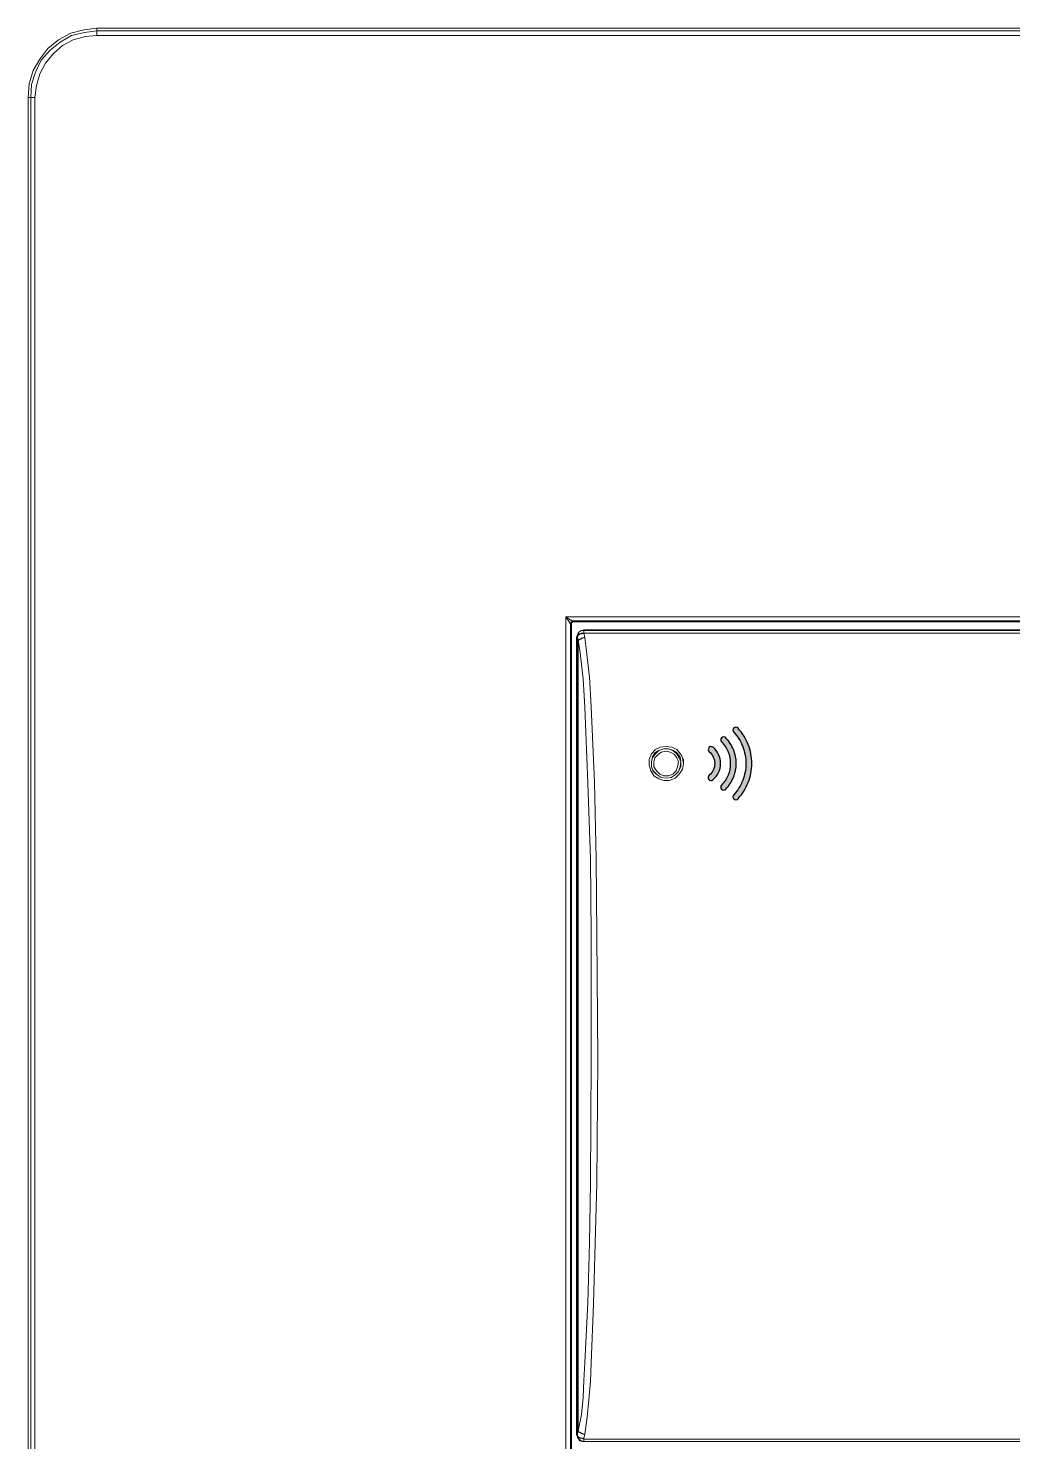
# Model space of a CAD drawing. Header units: centimetres. Extents: x -13.9 to -5.4, y -6.1 to 6.1.
# Drawn here: x -13.88 to -9.62, y 0 to 6.12 of the extents above; entities that cross this region are included whole.
import ezdxf

# ---------------------------------------------------------------- set-up
doc = ezdxf.new("R2010")
doc.units = ezdxf.units.CM
doc.header["$MEASUREMENT"] = 0
doc.layers.add('Camada 1', color=7, linetype='Continuous')

msp = doc.modelspace()

# ---------------------------------------------------------------- hatches: boundary and pattern name
at = {"layer": 'Camada 1', "true_color": 0x5b5b5b}
h = msp.add_hatch(color=251, dxfattribs=at)
edge = h.paths.add_edge_path()
edge.add_spline(control_points=[(-10.80643, 2.78439), (-10.81114, 2.77924), (-10.81914, 2.77888), (-10.82429, 2.78359), (-10.82944, 2.7883), (-10.8298, 2.7963), (-10.82509, 2.80145), (-10.80814, 2.81996), (-10.79494, 2.84135), (-10.78599, 2.86439), (-10.77706, 2.88735), (-10.77236, 2.91206), (-10.77236, 2.93725), (-10.77236, 2.96244), (-10.77706, 2.98715), (-10.78599, 3.01011), (-10.79494, 3.03315), (-10.80814, 3.05454), (-10.82509, 3.07305), (-10.8298, 3.0782), (-10.82944, 3.0862), (-10.82429, 3.09091), (-10.81914, 3.09562), (-10.81114, 3.09526), (-10.80643, 3.09011), (-10.78732, 3.06924), (-10.77243, 3.04514), (-10.76237, 3.01923), (-10.75227, 2.99327), (-10.74696, 2.96547), (-10.74696, 2.93725), (-10.74696, 2.90903), (-10.75227, 2.88123), (-10.76237, 2.85527), (-10.77243, 2.82936), (-10.78732, 2.80526), (-10.80643, 2.78439)], knot_values=[0, 0, 0, 0, 0.0833333, 0.0833333, 0.0833333, 0.1666667, 0.1666667, 0.1666667, 0.25, 0.25, 0.25, 0.3333333, 0.3333333, 0.3333333, 0.4166667, 0.4166667, 0.4166667, 0.5, 0.5, 0.5, 0.5833333, 0.5833333, 0.5833333, 0.6666667, 0.6666667, 0.6666667, 0.75, 0.75, 0.75, 0.8333333, 0.8333333, 0.8333333, 0.9166667, 0.9166667, 0.9166667, 1, 1, 1, 1], degree=3, periodic=1)
h = msp.add_hatch(color=251, dxfattribs=at)
edge = h.paths.add_edge_path()
edge.add_spline(control_points=[(-10.9153, 2.86641), (-10.92072, 2.86197), (-10.92872, 2.86277), (-10.93316, 2.86819), (-10.9376, 2.87361), (-10.9368, 2.88161), (-10.93138, 2.88605), (-10.9237, 2.89234), (-10.91763, 2.90019), (-10.91351, 2.9089), (-10.90939, 2.91762), (-10.90717, 2.92729), (-10.90717, 2.93725), (-10.90717, 2.94703), (-10.90934, 2.95658), (-10.91337, 2.96523), (-10.91741, 2.9739), (-10.92332, 2.9817), (-10.93078, 2.98797), (-10.93614, 2.99246), (-10.93685, 3.00047), (-10.93236, 3.00583), (-10.92787, 3.01119), (-10.91986, 3.0119), (-10.9145, 3.00741), (-10.90411, 2.99869), (-10.89592, 2.9879), (-10.89035, 2.97595), (-10.88477, 2.96398), (-10.88177, 2.95078), (-10.88177, 2.93725), (-10.88177, 2.92357), (-10.88486, 2.91021), (-10.89059, 2.89808), (-10.89632, 2.88596), (-10.90472, 2.87508), (-10.9153, 2.86641)], knot_values=[0, 0, 0, 0, 0.0833333, 0.0833333, 0.0833333, 0.1666667, 0.1666667, 0.1666667, 0.25, 0.25, 0.25, 0.3333333, 0.3333333, 0.3333333, 0.4166667, 0.4166667, 0.4166667, 0.5, 0.5, 0.5, 0.5833333, 0.5833333, 0.5833333, 0.6666667, 0.6666667, 0.6666667, 0.75, 0.75, 0.75, 0.8333333, 0.8333333, 0.8333333, 0.9166667, 0.9166667, 0.9166667, 1, 1, 1, 1], degree=3, periodic=1)
h = msp.add_hatch(color=251, dxfattribs=at)
edge = h.paths.add_edge_path()
edge.add_spline(control_points=[(-10.85971, 2.8261), (-10.86458, 2.82109), (-10.87261, 2.82098), (-10.87762, 2.82585), (-10.88263, 2.83072), (-10.88274, 2.83875), (-10.87787, 2.84376), (-10.86567, 2.85623), (-10.85613, 2.87089), (-10.84966, 2.88676), (-10.84319, 2.90263), (-10.83977, 2.91977), (-10.83977, 2.93725), (-10.83977, 2.95473), (-10.84319, 2.97187), (-10.84966, 2.98774), (-10.85613, 3.00361), (-10.86567, 3.01827), (-10.87787, 3.03074), (-10.88274, 3.03575), (-10.88263, 3.04378), (-10.87762, 3.04865), (-10.87261, 3.05352), (-10.86458, 3.05341), (-10.85971, 3.0484), (-10.84519, 3.03355), (-10.83383, 3.01613), (-10.82614, 2.99726), (-10.81844, 2.97838), (-10.81437, 2.958), (-10.81437, 2.93725), (-10.81437, 2.9165), (-10.81844, 2.89612), (-10.82614, 2.87724), (-10.83383, 2.85837), (-10.84518, 2.84096), (-10.85971, 2.8261)], knot_values=[0, 0, 0, 0, 0.0833333, 0.0833333, 0.0833333, 0.1666667, 0.1666667, 0.1666667, 0.25, 0.25, 0.25, 0.3333333, 0.3333333, 0.3333333, 0.4166667, 0.4166667, 0.4166667, 0.5, 0.5, 0.5, 0.5833333, 0.5833333, 0.5833333, 0.6666667, 0.6666667, 0.6666667, 0.75, 0.75, 0.75, 0.8333333, 0.8333333, 0.8333333, 0.9166667, 0.9166667, 0.9166667, 1, 1, 1, 1], degree=3, periodic=1)

# ---------------------------------------------------------------- linework, layer by layer
at = {"layer": 'Camada 1', "color": 251, "lineweight": 9}
for points, knots in [([(-13.58099, 6.1199), (-13.58099, 6.1199), (-13.63745, 6.11284), (-13.63745, 6.11284), (-13.63745, 6.11284), (-13.69393, 6.09873), (-13.69393, 6.09873), (-13.69393, 6.09873), (-13.74687, 6.07049), (-13.74687, 6.07049), (-13.74687, 6.07049), (-13.79274, 6.03167), (-13.79274, 6.03167), (-13.79274, 6.03167), (-13.82803, 5.9858), (-13.82803, 5.9858), (-13.82803, 5.9858), (-13.85627, 5.93639), (-13.85627, 5.93639), (-13.85627, 5.93639), (-13.87392, 5.87992), (-13.87392, 5.87992), (-13.87392, 5.87992), (-13.87744, 5.81992), (-13.87744, 5.81992)], [0, 0, 0, 0, 0.125, 0.125, 0.125, 0.25, 0.25, 0.25, 0.375, 0.375, 0.375, 0.5, 0.5, 0.5, 0.625, 0.625, 0.625, 0.75, 0.75, 0.75, 0.875, 0.875, 0.875, 1, 1, 1, 1]), ([(-13.86685, 5.81992), (-13.86685, 5.81992), (-13.86332, 5.87639), (-13.86332, 5.87639), (-13.86332, 5.87639), (-13.84567, 5.92932), (-13.84567, 5.92932), (-13.84567, 5.92932), (-13.82097, 5.98226), (-13.82097, 5.98226), (-13.82097, 5.98226), (-13.78215, 6.02461), (-13.78215, 6.02461), (-13.78215, 6.02461), (-13.7398, 6.0599), (-13.7398, 6.0599), (-13.7398, 6.0599), (-13.69039, 6.08813), (-13.69039, 6.08813), (-13.69039, 6.08813), (-13.63393, 6.10225), (-13.63393, 6.10225), (-13.63393, 6.10225), (-13.58099, 6.10931), (-13.58099, 6.10931)], [0, 0, 0, 0, 0.125, 0.125, 0.125, 0.25, 0.25, 0.25, 0.375, 0.375, 0.375, 0.5, 0.5, 0.5, 0.625, 0.625, 0.625, 0.75, 0.75, 0.75, 0.875, 0.875, 0.875, 1, 1, 1, 1]), ([(-13.58099, 6.08813), (-13.58099, 6.08813), (-13.6304, 6.08461), (-13.6304, 6.08461), (-13.6304, 6.08461), (-13.68334, 6.07049), (-13.68334, 6.07049), (-13.68334, 6.07049), (-13.72922, 6.04579), (-13.72922, 6.04579), (-13.72922, 6.04579), (-13.76803, 6.0105), (-13.76803, 6.0105), (-13.76803, 6.0105), (-13.80333, 5.96815), (-13.80333, 5.96815), (-13.80333, 5.96815), (-13.82803, 5.92227), (-13.82803, 5.92227), (-13.82803, 5.92227), (-13.84215, 5.87286), (-13.84215, 5.87286), (-13.84215, 5.87286), (-13.84921, 5.81992), (-13.84921, 5.81992)], [0, 0, 0, 0, 0.125, 0.125, 0.125, 0.25, 0.25, 0.25, 0.375, 0.375, 0.375, 0.5, 0.5, 0.5, 0.625, 0.625, 0.625, 0.75, 0.75, 0.75, 0.875, 0.875, 0.875, 1, 1, 1, 1]), ([(-13.58099, 6.08813), (-13.58099, 6.08813), (-13.58099, 6.09167), (-13.58099, 6.09167), (-13.58099, 6.09167), (-13.58099, 6.0952), (-13.58099, 6.0952), (-13.58099, 6.0952), (-13.58099, 6.09873), (-13.58099, 6.09873), (-13.58099, 6.09873), (-13.58099, 6.10225), (-13.58099, 6.10225), (-13.58099, 6.10225), (-13.58099, 6.10578), (-13.58099, 6.10578), (-13.58099, 6.10578), (-13.58099, 6.10931), (-13.58099, 6.10931)], [0, 0, 0, 0, 0.1666667, 0.1666667, 0.1666667, 0.3333333, 0.3333333, 0.3333333, 0.5, 0.5, 0.5, 0.6666667, 0.6666667, 0.6666667, 0.8333333, 0.8333333, 0.8333333, 1, 1, 1, 1]), ([(-13.84921, 5.81992), (-13.84921, 5.81992), (-13.85274, 5.81992), (-13.85274, 5.81992), (-13.85274, 5.81992), (-13.85627, 5.81992), (-13.85627, 5.81992), (-13.85627, 5.81992), (-13.85979, 5.81992), (-13.85979, 5.81992), (-13.85979, 5.81992), (-13.86332, 5.81992), (-13.86332, 5.81992), (-13.86332, 5.81992), (-13.86685, 5.81992), (-13.86685, 5.81992)], [0, 0, 0, 0, 0.2, 0.2, 0.2, 0.4, 0.4, 0.4, 0.6, 0.6, 0.6, 0.8, 0.8, 0.8, 1, 1, 1, 1]), ([(-11.53057, 3.54364), (-11.53057, 3.54364), (-11.53057, 3.54364), (-11.53057, 3.54364), (-11.53057, 3.54364), (-11.5341, 3.54364), (-11.5341, 3.54364), (-11.5341, 3.54364), (-11.5341, 3.54716), (-11.5341, 3.54716), (-11.5341, 3.54716), (-11.53763, 3.55069), (-11.53763, 3.55069), (-11.53763, 3.55069), (-11.54115, 3.55775), (-11.54115, 3.55775), (-11.54115, 3.55775), (-11.54468, 3.56128), (-11.54468, 3.56128), (-11.54468, 3.56128), (-11.54821, 3.56834), (-11.54821, 3.56834), (-11.54821, 3.56834), (-11.55174, 3.57187), (-11.55174, 3.57187)], [0, 0, 0, 0, 0.125, 0.125, 0.125, 0.25, 0.25, 0.25, 0.375, 0.375, 0.375, 0.5, 0.5, 0.5, 0.625, 0.625, 0.625, 0.75, 0.75, 0.75, 0.875, 0.875, 0.875, 1, 1, 1, 1]), ([(-11.55174, 3.57187), (-11.55174, 3.57187), (-11.54468, 3.56834), (-11.54468, 3.56834), (-11.54468, 3.56834), (-11.54115, 3.56481), (-11.54115, 3.56481), (-11.54115, 3.56481), (-11.5341, 3.56128), (-11.5341, 3.56128), (-11.5341, 3.56128), (-11.53057, 3.55775), (-11.53057, 3.55775), (-11.53057, 3.55775), (-11.52703, 3.55775), (-11.52703, 3.55775), (-11.52703, 3.55775), (-11.52351, 3.55422), (-11.52351, 3.55422), (-11.52351, 3.55422), (-11.51998, 3.55422), (-11.51998, 3.55422)], [0, 0, 0, 0, 0.1428571, 0.1428571, 0.1428571, 0.2857143, 0.2857143, 0.2857143, 0.4285714, 0.4285714, 0.4285714, 0.5714286, 0.5714286, 0.5714286, 0.7142857, 0.7142857, 0.7142857, 0.8571429, 0.8571429, 0.8571429, 1, 1, 1, 1]), ([(-11.51998, 3.55422), (-11.51998, 3.55422), (-11.52351, 3.55069), (-11.52351, 3.55069), (-11.52351, 3.55069), (-11.52703, 3.55069), (-11.52703, 3.55069), (-11.52703, 3.55069), (-11.53057, 3.54716), (-11.53057, 3.54716), (-11.53057, 3.54716), (-11.53057, 3.54364), (-11.53057, 3.54364)], [0, 0, 0, 0, 0.25, 0.25, 0.25, 0.5, 0.5, 0.5, 0.75, 0.75, 0.75, 1, 1, 1, 1]), ([(-11.51998, 3.55069), (-11.51998, 3.55069), (-11.51998, 3.55069), (-11.51998, 3.55069), (-11.51998, 3.55069), (-11.52351, 3.54716), (-11.52351, 3.54716), (-11.52351, 3.54716), (-11.52703, 3.54716), (-11.52703, 3.54716), (-11.52703, 3.54716), (-11.52703, 3.54364), (-11.52703, 3.54364), (-11.52703, 3.54364), (-11.52703, 3.54011), (-11.52703, 3.54011)], [0, 0, 0, 0, 0.2, 0.2, 0.2, 0.4, 0.4, 0.4, 0.6, 0.6, 0.6, 0.8, 0.8, 0.8, 1, 1, 1, 1]), ([(-11.47338, 3.5158), (-11.47338, 3.5158), (-11.48043, 3.51227), (-11.48043, 3.51227), (-11.48043, 3.51227), (-11.48396, 3.51227), (-11.48396, 3.51227), (-11.48396, 3.51227), (-11.49102, 3.50875), (-11.49102, 3.50875), (-11.49102, 3.50875), (-11.49455, 3.50522), (-11.49455, 3.50522), (-11.49455, 3.50522), (-11.49807, 3.50169), (-11.49807, 3.50169), (-11.49807, 3.50169), (-11.5016, 3.49464), (-11.5016, 3.49464), (-11.5016, 3.49464), (-11.5016, 3.49111), (-11.5016, 3.49111), (-11.5016, 3.49111), (-11.50513, 3.48405), (-11.50513, 3.48405)], [0, 0, 0, 0, 0.125, 0.125, 0.125, 0.25, 0.25, 0.25, 0.375, 0.375, 0.375, 0.5, 0.5, 0.5, 0.625, 0.625, 0.625, 0.75, 0.75, 0.75, 0.875, 0.875, 0.875, 1, 1, 1, 1]), ([(-11.47338, 3.51227), (-11.47338, 3.51227), (-11.48043, 3.51227), (-11.48043, 3.51227), (-11.48043, 3.51227), (-11.48396, 3.51227), (-11.48396, 3.51227), (-11.48396, 3.51227), (-11.49102, 3.50875), (-11.49102, 3.50875), (-11.49102, 3.50875), (-11.49455, 3.50522), (-11.49455, 3.50522), (-11.49455, 3.50522), (-11.49807, 3.50169), (-11.49807, 3.50169), (-11.49807, 3.50169), (-11.5016, 3.49464), (-11.5016, 3.49464), (-11.5016, 3.49464), (-11.5016, 3.48758), (-11.5016, 3.48758), (-11.5016, 3.48758), (-11.5016, 3.48405), (-11.5016, 3.48405)], [0, 0, 0, 0, 0.125, 0.125, 0.125, 0.25, 0.25, 0.25, 0.375, 0.375, 0.375, 0.5, 0.5, 0.5, 0.625, 0.625, 0.625, 0.75, 0.75, 0.75, 0.875, 0.875, 0.875, 1, 1, 1, 1]), ([(-11.47338, 3.50169), (-11.47338, 3.50169), (-11.48043, 3.49816), (-11.48043, 3.49816), (-11.48043, 3.49816), (-11.48396, 3.49816), (-11.48396, 3.49816), (-11.48396, 3.49816), (-11.49102, 3.49816), (-11.49102, 3.49816), (-11.49102, 3.49816), (-11.49455, 3.49464), (-11.49455, 3.49464), (-11.49455, 3.49464), (-11.49807, 3.49111), (-11.49807, 3.49111), (-11.49807, 3.49111), (-11.5016, 3.48758), (-11.5016, 3.48758), (-11.5016, 3.48758), (-11.5016, 3.48405), (-11.5016, 3.48405)], [0, 0, 0, 0, 0.1428571, 0.1428571, 0.1428571, 0.2857143, 0.2857143, 0.2857143, 0.4285714, 0.4285714, 0.4285714, 0.5714286, 0.5714286, 0.5714286, 0.7142857, 0.7142857, 0.7142857, 0.8571429, 0.8571429, 0.8571429, 1, 1, 1, 1]), ([(-11.47338, 3.50169), (-11.47338, 3.50169), (-11.48043, 3.50169), (-11.48043, 3.50169), (-11.48043, 3.50169), (-11.48396, 3.50169), (-11.48396, 3.50169), (-11.48396, 3.50169), (-11.49102, 3.49816), (-11.49102, 3.49816), (-11.49102, 3.49816), (-11.49455, 3.49816), (-11.49455, 3.49816), (-11.49455, 3.49816), (-11.49807, 3.49464), (-11.49807, 3.49464), (-11.49807, 3.49464), (-11.5016, 3.49111), (-11.5016, 3.49111), (-11.5016, 3.49111), (-11.5016, 3.48758), (-11.5016, 3.48758), (-11.5016, 3.48758), (-11.5016, 3.48405), (-11.5016, 3.48405)], [0, 0, 0, 0, 0.125, 0.125, 0.125, 0.25, 0.25, 0.25, 0.375, 0.375, 0.375, 0.5, 0.5, 0.5, 0.625, 0.625, 0.625, 0.75, 0.75, 0.75, 0.875, 0.875, 0.875, 1, 1, 1, 1]), ([(-11.47338, 3.51227), (-11.47338, 3.51227), (-11.47338, 3.51227), (-11.47338, 3.51227), (-11.47338, 3.51227), (-11.47338, 3.50875), (-11.47338, 3.50875), (-11.47338, 3.50875), (-11.47338, 3.50522), (-11.47338, 3.50522), (-11.47338, 3.50522), (-11.47338, 3.50169), (-11.47338, 3.50169)], [0, 0, 0, 0, 0.25, 0.25, 0.25, 0.5, 0.5, 0.5, 0.75, 0.75, 0.75, 1, 1, 1, 1]), ([(-11.46985, 3.48052), (-11.46985, 3.48052), (-11.47691, 3.48052), (-11.47691, 3.48052), (-11.47691, 3.48052), (-11.48043, 3.48052), (-11.48043, 3.48052), (-11.48043, 3.48052), (-11.48396, 3.477), (-11.48396, 3.477), (-11.48396, 3.477), (-11.48749, 3.477), (-11.48749, 3.477), (-11.48749, 3.477), (-11.49102, 3.47347), (-11.49102, 3.47347), (-11.49102, 3.47347), (-11.49455, 3.47347), (-11.49455, 3.47347), (-11.49455, 3.47347), (-11.49455, 3.46994), (-11.49455, 3.46994), (-11.49455, 3.46994), (-11.49807, 3.46994), (-11.49807, 3.46994)], [0, 0, 0, 0, 0.125, 0.125, 0.125, 0.25, 0.25, 0.25, 0.375, 0.375, 0.375, 0.5, 0.5, 0.5, 0.625, 0.625, 0.625, 0.75, 0.75, 0.75, 0.875, 0.875, 0.875, 1, 1, 1, 1]), ([(-11.49807, 0.048), (-11.49807, 0.048), (-11.48396, 0.11855), (-11.48396, 0.11855), (-11.48396, 0.11855), (-11.47691, 0.19264), (-11.47691, 0.19264), (-11.47691, 0.19264), (-11.47338, 0.26672), (-11.47338, 0.26672), (-11.47338, 0.26672), (-11.46985, 0.34433), (-11.46985, 0.34433), (-11.46985, 0.34433), (-11.45574, 0.60186), (-11.45574, 0.60186), (-11.45574, 0.60186), (-11.44869, 0.86291), (-11.44869, 0.86291), (-11.44869, 0.86291), (-11.44516, 1.12044), (-11.44516, 1.12044), (-11.44516, 1.12044), (-11.44163, 1.65666), (-11.44163, 1.65666), (-11.44163, 1.65666), (-11.44163, 2.19288), (-11.44163, 2.19288), (-11.44163, 2.19288), (-11.44516, 2.5245), (-11.44516, 2.5245), (-11.44516, 2.5245), (-11.45574, 2.85258), (-11.45574, 2.85258), (-11.45574, 2.85258), (-11.46985, 3.18066), (-11.46985, 3.18066), (-11.46985, 3.18066), (-11.47691, 3.30413), (-11.47691, 3.30413), (-11.47691, 3.30413), (-11.49102, 3.42761), (-11.49102, 3.42761), (-11.49102, 3.42761), (-11.49807, 3.46994), (-11.49807, 3.46994)], [0, 0, 0, 0, 0.0666667, 0.0666667, 0.0666667, 0.1333333, 0.1333333, 0.1333333, 0.2, 0.2, 0.2, 0.2666667, 0.2666667, 0.2666667, 0.3333333, 0.3333333, 0.3333333, 0.4, 0.4, 0.4, 0.4666667, 0.4666667, 0.4666667, 0.5333333, 0.5333333, 0.5333333, 0.6, 0.6, 0.6, 0.6666667, 0.6666667, 0.6666667, 0.7333333, 0.7333333, 0.7333333, 0.8, 0.8, 0.8, 0.8666667, 0.8666667, 0.8666667, 0.9333333, 0.9333333, 0.9333333, 1, 1, 1, 1]), ([(-11.46985, 3.48052), (-11.46985, 3.48052), (-11.4628, 3.43466), (-11.4628, 3.43466), (-11.4628, 3.43466), (-11.44869, 3.31119), (-11.44869, 3.31119), (-11.44869, 3.31119), (-11.44163, 3.18419), (-11.44163, 3.18419), (-11.44163, 3.18419), (-11.42752, 2.85611), (-11.42752, 2.85611), (-11.42752, 2.85611), (-11.42046, 2.5245), (-11.42046, 2.5245), (-11.42046, 2.5245), (-11.41694, 2.19288), (-11.41694, 2.19288), (-11.41694, 2.19288), (-11.41341, 1.65666), (-11.41341, 1.65666), (-11.41341, 1.65666), (-11.41694, 1.12044), (-11.41694, 1.12044), (-11.41694, 1.12044), (-11.42399, 0.85938), (-11.42399, 0.85938), (-11.42399, 0.85938), (-11.43105, 0.59833), (-11.43105, 0.59833), (-11.43105, 0.59833), (-11.44163, 0.3408), (-11.44163, 0.3408), (-11.44163, 0.3408), (-11.44516, 0.26319), (-11.44516, 0.26319), (-11.44516, 0.26319), (-11.45221, 0.18205), (-11.45221, 0.18205), (-11.45221, 0.18205), (-11.45927, 0.10797), (-11.45927, 0.10797), (-11.45927, 0.10797), (-11.46985, 0.03389), (-11.46985, 0.03389)], [0, 0, 0, 0, 0.0666667, 0.0666667, 0.0666667, 0.1333333, 0.1333333, 0.1333333, 0.2, 0.2, 0.2, 0.2666667, 0.2666667, 0.2666667, 0.3333333, 0.3333333, 0.3333333, 0.4, 0.4, 0.4, 0.4666667, 0.4666667, 0.4666667, 0.5333333, 0.5333333, 0.5333333, 0.6, 0.6, 0.6, 0.6666667, 0.6666667, 0.6666667, 0.7333333, 0.7333333, 0.7333333, 0.8, 0.8, 0.8, 0.8666667, 0.8666667, 0.8666667, 0.9333333, 0.9333333, 0.9333333, 1, 1, 1, 1]), ([(-11.04299, 2.93725), (-11.04299, 2.93725), (-11.04652, 2.91255), (-11.04652, 2.91255), (-11.04652, 2.91255), (-11.06063, 2.89139), (-11.06063, 2.89139), (-11.06063, 2.89139), (-11.07827, 2.87375), (-11.07827, 2.87375), (-11.07827, 2.87375), (-11.10296, 2.86316), (-11.10296, 2.86316), (-11.10296, 2.86316), (-11.12766, 2.86316), (-11.12766, 2.86316), (-11.12766, 2.86316), (-11.14882, 2.87022), (-11.14882, 2.87022), (-11.14882, 2.87022), (-11.16999, 2.88433), (-11.16999, 2.88433), (-11.16999, 2.88433), (-11.1841, 2.9055), (-11.1841, 2.9055), (-11.1841, 2.9055), (-11.19116, 2.93019), (-11.19116, 2.93019), (-11.19116, 2.93019), (-11.19116, 2.95489), (-11.19116, 2.95489), (-11.19116, 2.95489), (-11.18057, 2.97958), (-11.18057, 2.97958), (-11.18057, 2.97958), (-11.16293, 2.99722), (-11.16293, 2.99722), (-11.16293, 2.99722), (-11.14177, 3.0078), (-11.14177, 3.0078), (-11.14177, 3.0078), (-11.11707, 3.01133), (-11.11707, 3.01133), (-11.11707, 3.01133), (-11.09238, 3.0078), (-11.09238, 3.0078), (-11.09238, 3.0078), (-11.07121, 2.99722), (-11.07121, 2.99722), (-11.07121, 2.99722), (-11.05357, 2.97605), (-11.05357, 2.97605), (-11.05357, 2.97605), (-11.04299, 2.95489), (-11.04299, 2.95489), (-11.04299, 2.95489), (-11.04299, 2.93725), (-11.04299, 2.93725)], [0, 0, 0, 0, 0.0526316, 0.0526316, 0.0526316, 0.1052632, 0.1052632, 0.1052632, 0.1578947, 0.1578947, 0.1578947, 0.2105263, 0.2105263, 0.2105263, 0.2631579, 0.2631579, 0.2631579, 0.3157895, 0.3157895, 0.3157895, 0.3684211, 0.3684211, 0.3684211, 0.4210526, 0.4210526, 0.4210526, 0.4736842, 0.4736842, 0.4736842, 0.5263158, 0.5263158, 0.5263158, 0.5789474, 0.5789474, 0.5789474, 0.6315789, 0.6315789, 0.6315789, 0.6842105, 0.6842105, 0.6842105, 0.7368421, 0.7368421, 0.7368421, 0.7894737, 0.7894737, 0.7894737, 0.8421053, 0.8421053, 0.8421053, 0.8947368, 0.8947368, 0.8947368, 0.9473684, 0.9473684, 0.9473684, 1, 1, 1, 1]), ([(-11.11707, 2.87375), (-11.11707, 2.87375), (-11.13824, 2.87727), (-11.13824, 2.87727), (-11.13824, 2.87727), (-11.15588, 2.88786), (-11.15588, 2.88786), (-11.15588, 2.88786), (-11.16999, 2.90197), (-11.16999, 2.90197), (-11.16999, 2.90197), (-11.18057, 2.92313), (-11.18057, 2.92313), (-11.18057, 2.92313), (-11.18057, 2.9443), (-11.18057, 2.9443), (-11.18057, 2.9443), (-11.17705, 2.96194), (-11.17705, 2.96194), (-11.17705, 2.96194), (-11.16293, 2.97958), (-11.16293, 2.97958), (-11.16293, 2.97958), (-11.14882, 2.99369), (-11.14882, 2.99369), (-11.14882, 2.99369), (-11.12766, 3.00075), (-11.12766, 3.00075), (-11.12766, 3.00075), (-11.10649, 3.00075), (-11.10649, 3.00075), (-11.10649, 3.00075), (-11.08885, 2.99369), (-11.08885, 2.99369), (-11.08885, 2.99369), (-11.07121, 2.97958), (-11.07121, 2.97958), (-11.07121, 2.97958), (-11.06063, 2.96194), (-11.06063, 2.96194), (-11.06063, 2.96194), (-11.05357, 2.9443), (-11.05357, 2.9443), (-11.05357, 2.9443), (-11.0571, 2.92313), (-11.0571, 2.92313), (-11.0571, 2.92313), (-11.06416, 2.90197), (-11.06416, 2.90197), (-11.06416, 2.90197), (-11.07827, 2.88786), (-11.07827, 2.88786), (-11.07827, 2.88786), (-11.09591, 2.87727), (-11.09591, 2.87727), (-11.09591, 2.87727), (-11.11707, 2.87375), (-11.11707, 2.87375)], [0, 0, 0, 0, 0.0526316, 0.0526316, 0.0526316, 0.1052632, 0.1052632, 0.1052632, 0.1578947, 0.1578947, 0.1578947, 0.2105263, 0.2105263, 0.2105263, 0.2631579, 0.2631579, 0.2631579, 0.3157895, 0.3157895, 0.3157895, 0.3684211, 0.3684211, 0.3684211, 0.4210526, 0.4210526, 0.4210526, 0.4736842, 0.4736842, 0.4736842, 0.5263158, 0.5263158, 0.5263158, 0.5789474, 0.5789474, 0.5789474, 0.6315789, 0.6315789, 0.6315789, 0.6842105, 0.6842105, 0.6842105, 0.7368421, 0.7368421, 0.7368421, 0.7894737, 0.7894737, 0.7894737, 0.8421053, 0.8421053, 0.8421053, 0.8947368, 0.8947368, 0.8947368, 0.9473684, 0.9473684, 0.9473684, 1, 1, 1, 1]), ([(-11.11707, 2.87375), (-11.11707, 2.87375), (-11.09591, 2.87727), (-11.09591, 2.87727), (-11.09591, 2.87727), (-11.07827, 2.88786), (-11.07827, 2.88786), (-11.07827, 2.88786), (-11.06416, 2.90197), (-11.06416, 2.90197), (-11.06416, 2.90197), (-11.05357, 2.92313), (-11.05357, 2.92313), (-11.05357, 2.92313), (-11.05357, 2.9443), (-11.05357, 2.9443), (-11.05357, 2.9443), (-11.0571, 2.96547), (-11.0571, 2.96547), (-11.0571, 2.96547), (-11.07121, 2.98311), (-11.07121, 2.98311), (-11.07121, 2.98311), (-11.08532, 2.99369), (-11.08532, 2.99369), (-11.08532, 2.99369), (-11.10649, 3.00075), (-11.10649, 3.00075), (-11.10649, 3.00075), (-11.12766, 3.00075), (-11.12766, 3.00075), (-11.12766, 3.00075), (-11.14882, 2.99369), (-11.14882, 2.99369), (-11.14882, 2.99369), (-11.16646, 2.98311), (-11.16646, 2.98311), (-11.16646, 2.98311), (-11.17705, 2.96547), (-11.17705, 2.96547), (-11.17705, 2.96547), (-11.18057, 2.9443), (-11.18057, 2.9443), (-11.18057, 2.9443), (-11.18057, 2.92313), (-11.18057, 2.92313), (-11.18057, 2.92313), (-11.17352, 2.90197), (-11.17352, 2.90197), (-11.17352, 2.90197), (-11.15588, 2.88786), (-11.15588, 2.88786), (-11.15588, 2.88786), (-11.13824, 2.87727), (-11.13824, 2.87727), (-11.13824, 2.87727), (-11.11707, 2.87375), (-11.11707, 2.87375)], [0, 0, 0, 0, 0.0526316, 0.0526316, 0.0526316, 0.1052632, 0.1052632, 0.1052632, 0.1578947, 0.1578947, 0.1578947, 0.2105263, 0.2105263, 0.2105263, 0.2631579, 0.2631579, 0.2631579, 0.3157895, 0.3157895, 0.3157895, 0.3684211, 0.3684211, 0.3684211, 0.4210526, 0.4210526, 0.4210526, 0.4736842, 0.4736842, 0.4736842, 0.5263158, 0.5263158, 0.5263158, 0.5789474, 0.5789474, 0.5789474, 0.6315789, 0.6315789, 0.6315789, 0.6842105, 0.6842105, 0.6842105, 0.7368421, 0.7368421, 0.7368421, 0.7894737, 0.7894737, 0.7894737, 0.8421053, 0.8421053, 0.8421053, 0.8947368, 0.8947368, 0.8947368, 0.9473684, 0.9473684, 0.9473684, 1, 1, 1, 1]), ([(-11.11707, 2.99016), (-11.11707, 2.99016), (-11.13824, 2.98663), (-11.13824, 2.98663), (-11.13824, 2.98663), (-11.15235, 2.97605), (-11.15235, 2.97605), (-11.15235, 2.97605), (-11.16646, 2.96194), (-11.16646, 2.96194), (-11.16646, 2.96194), (-11.16999, 2.9443), (-11.16999, 2.9443), (-11.16999, 2.9443), (-11.16999, 2.92313), (-11.16999, 2.92313), (-11.16999, 2.92313), (-11.15941, 2.9055), (-11.15941, 2.9055), (-11.15941, 2.9055), (-11.1453, 2.89139), (-11.1453, 2.89139), (-11.1453, 2.89139), (-11.12766, 2.88433), (-11.12766, 2.88433), (-11.12766, 2.88433), (-11.10649, 2.88433), (-11.10649, 2.88433), (-11.10649, 2.88433), (-11.08885, 2.89139), (-11.08885, 2.89139), (-11.08885, 2.89139), (-11.07474, 2.9055), (-11.07474, 2.9055), (-11.07474, 2.9055), (-11.06769, 2.92313), (-11.06769, 2.92313), (-11.06769, 2.92313), (-11.06416, 2.9443), (-11.06416, 2.9443), (-11.06416, 2.9443), (-11.07121, 2.96194), (-11.07121, 2.96194), (-11.07121, 2.96194), (-11.0818, 2.97605), (-11.0818, 2.97605), (-11.0818, 2.97605), (-11.09944, 2.98663), (-11.09944, 2.98663), (-11.09944, 2.98663), (-11.11707, 2.99016), (-11.11707, 2.99016)], [0, 0, 0, 0, 0.0588235, 0.0588235, 0.0588235, 0.1176471, 0.1176471, 0.1176471, 0.1764706, 0.1764706, 0.1764706, 0.2352941, 0.2352941, 0.2352941, 0.2941176, 0.2941176, 0.2941176, 0.3529412, 0.3529412, 0.3529412, 0.4117647, 0.4117647, 0.4117647, 0.4705882, 0.4705882, 0.4705882, 0.5294118, 0.5294118, 0.5294118, 0.5882353, 0.5882353, 0.5882353, 0.6470588, 0.6470588, 0.6470588, 0.7058824, 0.7058824, 0.7058824, 0.7647059, 0.7647059, 0.7647059, 0.8235294, 0.8235294, 0.8235294, 0.8823529, 0.8823529, 0.8823529, 0.9411765, 0.9411765, 0.9411765, 1, 1, 1, 1]), ([(-11.04652, 2.95841), (-11.04652, 2.95841), (-11.04299, 2.93725), (-11.04299, 2.93725), (-11.04299, 2.93725), (-11.04299, 2.93372), (-11.04299, 2.93372)], [0, 0, 0, 0, 0.5, 0.5, 0.5, 1, 1, 1, 1]), ([(-11.50513, 0.03036), (-11.50513, 0.03036), (-11.5016, 0.02683), (-11.5016, 0.02683), (-11.5016, 0.02683), (-11.5016, 0.01977), (-11.5016, 0.01977), (-11.5016, 0.01977), (-11.49807, 0.01625), (-11.49807, 0.01625), (-11.49807, 0.01625), (-11.49455, 0.00919), (-11.49455, 0.00919), (-11.49455, 0.00919), (-11.49102, 0.00566), (-11.49102, 0.00566), (-11.49102, 0.00566), (-11.48396, 0.00566), (-11.48396, 0.00566), (-11.48396, 0.00566), (-11.48043, 0.00214), (-11.48043, 0.00214), (-11.48043, 0.00214), (-11.47338, 0.00214), (-11.47338, 0.00214)], [0, 0, 0, 0, 0.125, 0.125, 0.125, 0.25, 0.25, 0.25, 0.375, 0.375, 0.375, 0.5, 0.5, 0.5, 0.625, 0.625, 0.625, 0.75, 0.75, 0.75, 0.875, 0.875, 0.875, 1, 1, 1, 1]), ([(-11.47338, 0.01625), (-11.47338, 0.01625), (-11.48043, 0.01625), (-11.48043, 0.01625), (-11.48043, 0.01625), (-11.48396, 0.01625), (-11.48396, 0.01625), (-11.48396, 0.01625), (-11.49102, 0.01977), (-11.49102, 0.01977), (-11.49102, 0.01977), (-11.49455, 0.01977), (-11.49455, 0.01977), (-11.49455, 0.01977), (-11.49807, 0.0233), (-11.49807, 0.0233), (-11.49807, 0.0233), (-11.5016, 0.02683), (-11.5016, 0.02683), (-11.5016, 0.02683), (-11.5016, 0.03036), (-11.5016, 0.03036), (-11.5016, 0.03036), (-11.5016, 0.03389), (-11.5016, 0.03389)], [0, 0, 0, 0, 0.125, 0.125, 0.125, 0.25, 0.25, 0.25, 0.375, 0.375, 0.375, 0.5, 0.5, 0.5, 0.625, 0.625, 0.625, 0.75, 0.75, 0.75, 0.875, 0.875, 0.875, 1, 1, 1, 1]), ([(-11.47338, 0.01272), (-11.47338, 0.01272), (-11.48043, 0.01625), (-11.48043, 0.01625), (-11.48043, 0.01625), (-11.48396, 0.01625), (-11.48396, 0.01625), (-11.48396, 0.01625), (-11.49102, 0.01625), (-11.49102, 0.01625), (-11.49102, 0.01625), (-11.49455, 0.01977), (-11.49455, 0.01977), (-11.49455, 0.01977), (-11.49807, 0.0233), (-11.49807, 0.0233), (-11.49807, 0.0233), (-11.5016, 0.02683), (-11.5016, 0.02683), (-11.5016, 0.02683), (-11.5016, 0.03036), (-11.5016, 0.03036), (-11.5016, 0.03036), (-11.5016, 0.03389), (-11.5016, 0.03389)], [0, 0, 0, 0, 0.125, 0.125, 0.125, 0.25, 0.25, 0.25, 0.375, 0.375, 0.375, 0.5, 0.5, 0.5, 0.625, 0.625, 0.625, 0.75, 0.75, 0.75, 0.875, 0.875, 0.875, 1, 1, 1, 1]), ([(-11.47338, 0.00214), (-11.47338, 0.00214), (-11.48043, 0.00214), (-11.48043, 0.00214), (-11.48043, 0.00214), (-11.48396, 0.00566), (-11.48396, 0.00566), (-11.48396, 0.00566), (-11.49102, 0.00919), (-11.49102, 0.00919), (-11.49102, 0.00919), (-11.49455, 0.01272), (-11.49455, 0.01272), (-11.49455, 0.01272), (-11.49807, 0.01625), (-11.49807, 0.01625), (-11.49807, 0.01625), (-11.5016, 0.01977), (-11.5016, 0.01977), (-11.5016, 0.01977), (-11.5016, 0.02683), (-11.5016, 0.02683), (-11.5016, 0.02683), (-11.5016, 0.03389), (-11.5016, 0.03389)], [0, 0, 0, 0, 0.125, 0.125, 0.125, 0.25, 0.25, 0.25, 0.375, 0.375, 0.375, 0.5, 0.5, 0.5, 0.625, 0.625, 0.625, 0.75, 0.75, 0.75, 0.875, 0.875, 0.875, 1, 1, 1, 1]), ([(-11.46985, 0.03389), (-11.46985, 0.03389), (-11.47691, 0.03389), (-11.47691, 0.03389), (-11.47691, 0.03389), (-11.48043, 0.03741), (-11.48043, 0.03741), (-11.48043, 0.03741), (-11.48396, 0.03741), (-11.48396, 0.03741), (-11.48396, 0.03741), (-11.48749, 0.04094), (-11.48749, 0.04094), (-11.48749, 0.04094), (-11.49102, 0.04094), (-11.49102, 0.04094), (-11.49102, 0.04094), (-11.49455, 0.04447), (-11.49455, 0.04447), (-11.49455, 0.04447), (-11.49807, 0.048), (-11.49807, 0.048)], [0, 0, 0, 0, 0.1428571, 0.1428571, 0.1428571, 0.2857143, 0.2857143, 0.2857143, 0.4285714, 0.4285714, 0.4285714, 0.5714286, 0.5714286, 0.5714286, 0.7142857, 0.7142857, 0.7142857, 0.8571429, 0.8571429, 0.8571429, 1, 1, 1, 1]), ([(-11.47338, 0.01272), (-11.47338, 0.01272), (-11.47338, 0.01272), (-11.47338, 0.01272), (-11.47338, 0.01272), (-11.47338, 0.00919), (-11.47338, 0.00919), (-11.47338, 0.00919), (-11.47338, 0.00566), (-11.47338, 0.00566), (-11.47338, 0.00566), (-11.47338, 0.00214), (-11.47338, 0.00214)], [0, 0, 0, 0, 0.25, 0.25, 0.25, 0.5, 0.5, 0.5, 0.75, 0.75, 0.75, 1, 1, 1, 1])]:
    msp.add_open_spline(points, degree=3, knots=knots, dxfattribs=at)
for points in [[(-13.58099, 6.10931), (-13.58099, 6.10931), (-13.58099, 6.1199), (-13.58099, 6.1199)], [(-5.65808, 6.1199), (-5.65808, 6.1199), (-13.58099, 6.1199), (-13.58099, 6.1199)], [(-13.58099, 6.10931), (-13.58099, 6.10931), (-5.65808, 6.10931), (-5.65808, 6.10931)], [(-5.65808, 6.08813), (-5.65808, 6.08813), (-13.58099, 6.08813), (-13.58099, 6.08813)], [(-13.87744, 5.81992), (-13.87744, 5.81992), (-13.87744, -5.82269), (-13.87744, -5.82269)], [(-13.86685, 5.81992), (-13.86685, 5.81992), (-13.87744, 5.81992), (-13.87744, 5.81992)], [(-13.86685, -5.82269), (-13.86685, -5.82269), (-13.86685, 5.81992), (-13.86685, 5.81992)], [(-13.84921, 5.81992), (-13.84921, 5.81992), (-13.84921, -5.82269), (-13.84921, -5.82269)], [(-11.55174, 3.57187), (-11.55174, 3.57187), (-7.68381, 3.57187), (-7.68381, 3.57187)], [(-11.55174, -3.57815), (-11.55174, -3.57815), (-11.55174, 3.57187), (-11.55174, 3.57187)], [(-7.71557, 3.55422), (-7.71557, 3.55422), (-11.51998, 3.55422), (-11.51998, 3.55422)], [(-11.51998, 3.55422), (-11.51998, 3.55422), (-11.51998, 3.55069), (-11.51998, 3.55069)], [(-11.51998, 3.55069), (-11.51998, 3.55069), (-7.71557, 3.55069), (-7.71557, 3.55069)], [(-11.53057, 3.54364), (-11.53057, 3.54364), (-11.53057, -3.54639), (-11.53057, -3.54639)], [(-11.52703, 3.54011), (-11.52703, 3.54011), (-11.53057, 3.54364), (-11.53057, 3.54364)], [(-11.52703, -3.54286), (-11.52703, -3.54286), (-11.52703, 3.54011), (-11.52703, 3.54011)], [(-11.47338, 3.5158), (-11.47338, 3.5158), (-11.47338, 3.51227), (-11.47338, 3.51227)], [(-7.76216, 3.5158), (-7.76216, 3.5158), (-11.47338, 3.5158), (-11.47338, 3.5158)], [(-11.47338, 3.51227), (-11.47338, 3.51227), (-7.76216, 3.51227), (-7.76216, 3.51227)], [(-11.47338, 3.50169), (-11.47338, 3.50169), (-11.46985, 3.48052), (-11.46985, 3.48052)], [(-11.47338, 3.50169), (-11.47338, 3.50169), (-11.47338, 3.50169), (-11.47338, 3.50169)], [(-7.76216, 3.50169), (-7.76216, 3.50169), (-11.47338, 3.50169), (-11.47338, 3.50169)], [(-11.50513, 3.48405), (-11.50513, 3.48405), (-11.50513, 0.03036), (-11.50513, 0.03036)], [(-11.5016, 3.48405), (-11.5016, 3.48405), (-11.50513, 3.48405), (-11.50513, 3.48405)], [(-11.49807, 3.46994), (-11.49807, 3.46994), (-11.5016, 3.48405), (-11.5016, 3.48405)], [(-11.5016, 3.48405), (-11.5016, 3.48405), (-11.5016, 3.48405), (-11.5016, 3.48405)], [(-11.5016, 0.03389), (-11.5016, 0.03389), (-11.5016, 3.48405), (-11.5016, 3.48405)], [(-11.49807, 3.46994), (-11.49807, 3.46994), (-11.49807, 0.048), (-11.49807, 0.048)], [(-11.50513, 0.03036), (-11.50513, 0.03036), (-11.5016, 0.03389), (-11.5016, 0.03389)], [(-11.5016, 0.03389), (-11.5016, 0.03389), (-11.49807, 0.048), (-11.49807, 0.048)], [(-11.5016, 0.03389), (-11.5016, 0.03389), (-11.5016, 0.03389), (-11.5016, 0.03389)], [(-11.46985, 0.03389), (-11.46985, 0.03389), (-11.47338, 0.01625), (-11.47338, 0.01625)], [(-11.47338, 0.01625), (-11.47338, 0.01625), (-11.47338, 0.01272), (-11.47338, 0.01272)], [(-11.47338, 0.01272), (-11.47338, 0.01272), (-7.76216, 0.01272), (-7.76216, 0.01272)], [(-7.76216, 0.00214), (-7.76216, 0.00214), (-11.47338, 0.00214), (-11.47338, 0.00214)], [(-11.47338, 0.00214), (-11.47338, 0.00214), (-11.47338, 0.00214), (-11.47338, 0.00214)], [(-11.47338, 0.00214), (-11.47338, 0.00214), (-7.76216, 0.00214), (-7.76216, 0.00214)]]:
    msp.add_open_spline(points, degree=3, dxfattribs=at)
at = {"layer": 'Camada 1', "color": 251}
for points in [[(-10.80643, 2.78439), (-10.81114, 2.77924), (-10.81914, 2.77888), (-10.82429, 2.78359), (-10.82944, 2.7883), (-10.8298, 2.7963), (-10.82509, 2.80145), (-10.80814, 2.81996), (-10.79494, 2.84135), (-10.78599, 2.86439), (-10.77706, 2.88735), (-10.77236, 2.91206), (-10.77236, 2.93725), (-10.77236, 2.96244), (-10.77706, 2.98715), (-10.78599, 3.01011), (-10.79494, 3.03315), (-10.80814, 3.05454), (-10.82509, 3.07305), (-10.8298, 3.0782), (-10.82944, 3.0862), (-10.82429, 3.09091), (-10.81914, 3.09562), (-10.81114, 3.09526), (-10.80643, 3.09011), (-10.78732, 3.06924), (-10.77243, 3.04514), (-10.76237, 3.01923), (-10.75227, 2.99327), (-10.74696, 2.96547), (-10.74696, 2.93725), (-10.74696, 2.90903), (-10.75227, 2.88123), (-10.76237, 2.85527), (-10.77243, 2.82936), (-10.78732, 2.80526), (-10.80643, 2.78439)], [(-10.9153, 2.86641), (-10.92072, 2.86197), (-10.92872, 2.86277), (-10.93316, 2.86819), (-10.9376, 2.87361), (-10.9368, 2.88161), (-10.93138, 2.88605), (-10.9237, 2.89234), (-10.91763, 2.90019), (-10.91351, 2.9089), (-10.90939, 2.91762), (-10.90717, 2.92729), (-10.90717, 2.93725), (-10.90717, 2.94703), (-10.90934, 2.95658), (-10.91337, 2.96523), (-10.91741, 2.9739), (-10.92332, 2.9817), (-10.93078, 2.98797), (-10.93614, 2.99246), (-10.93685, 3.00047), (-10.93236, 3.00583), (-10.92787, 3.01119), (-10.91986, 3.0119), (-10.9145, 3.00741), (-10.90411, 2.99869), (-10.89592, 2.9879), (-10.89035, 2.97595), (-10.88477, 2.96398), (-10.88177, 2.95078), (-10.88177, 2.93725), (-10.88177, 2.92357), (-10.88486, 2.91021), (-10.89059, 2.89808), (-10.89632, 2.88596), (-10.90472, 2.87508), (-10.9153, 2.86641)], [(-10.85971, 2.8261), (-10.86458, 2.82109), (-10.87261, 2.82098), (-10.87762, 2.82585), (-10.88263, 2.83072), (-10.88274, 2.83875), (-10.87787, 2.84376), (-10.86567, 2.85623), (-10.85613, 2.87089), (-10.84966, 2.88676), (-10.84319, 2.90263), (-10.83977, 2.91977), (-10.83977, 2.93725), (-10.83977, 2.95473), (-10.84319, 2.97187), (-10.84966, 2.98774), (-10.85613, 3.00361), (-10.86567, 3.01827), (-10.87787, 3.03074), (-10.88274, 3.03575), (-10.88263, 3.04378), (-10.87762, 3.04865), (-10.87261, 3.05352), (-10.86458, 3.05341), (-10.85971, 3.0484), (-10.84519, 3.03355), (-10.83383, 3.01613), (-10.82614, 2.99726), (-10.81844, 2.97838), (-10.81437, 2.958), (-10.81437, 2.93725), (-10.81437, 2.9165), (-10.81844, 2.89612), (-10.82614, 2.87724), (-10.83383, 2.85837), (-10.84518, 2.84096), (-10.85971, 2.8261)]]:
    msp.add_open_spline(points, degree=3, knots=[0, 0, 0, 0, 0.0833333, 0.0833333, 0.0833333, 0.1666667, 0.1666667, 0.1666667, 0.25, 0.25, 0.25, 0.3333333, 0.3333333, 0.3333333, 0.4166667, 0.4166667, 0.4166667, 0.5, 0.5, 0.5, 0.5833333, 0.5833333, 0.5833333, 0.6666667, 0.6666667, 0.6666667, 0.75, 0.75, 0.75, 0.8333333, 0.8333333, 0.8333333, 0.9166667, 0.9166667, 0.9166667, 1, 1, 1, 1], dxfattribs=at)

doc.saveas('drawing.dxf')
